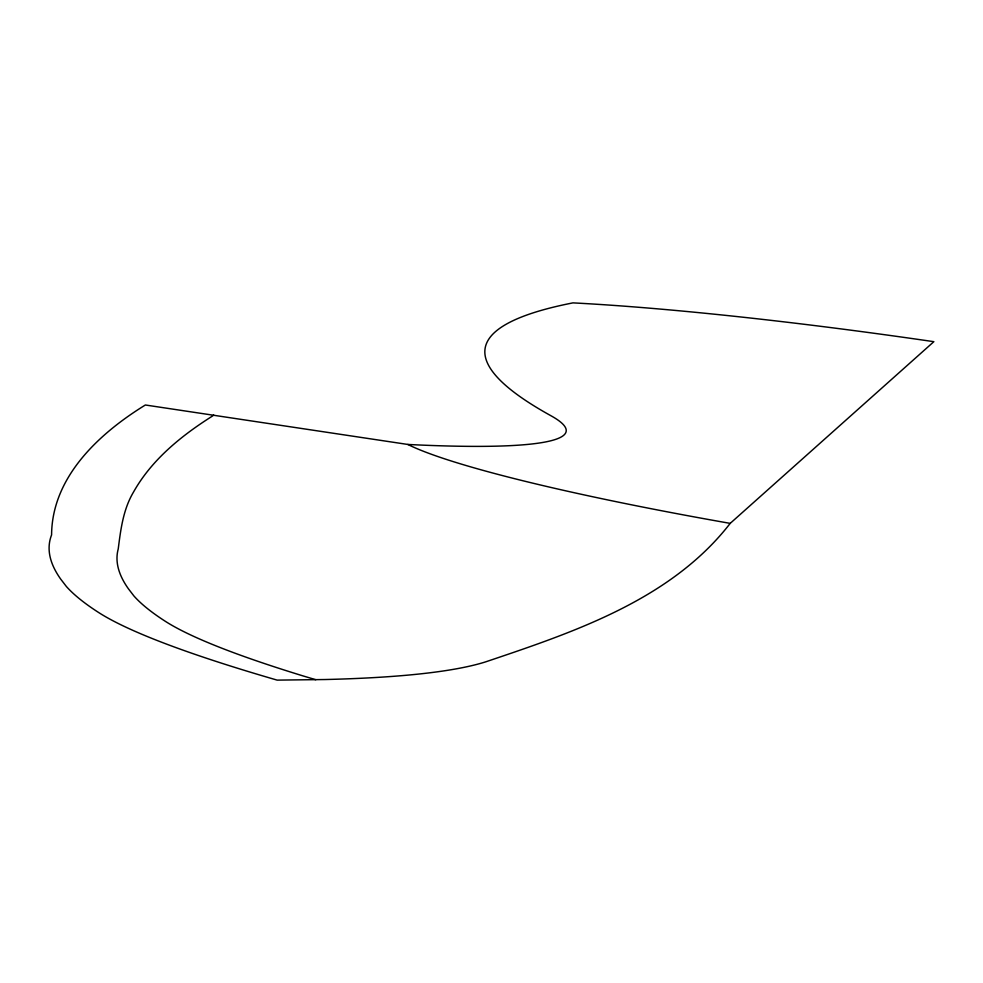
<?xml version="1.0" encoding="UTF-8"?>
<svg xmlns="http://www.w3.org/2000/svg" width="983" height="983" viewBox="0 0 983 983"><rect width="100%" height="100%" fill="white"/><g stroke="black" fill="none" stroke-linecap="round" stroke-linejoin="round"><path stroke-width="1.47" d="M730.197 523.374C670.934 599.802 574.047 632.032 485.786 661.817A1606.124 148.359 8.6 0 1 324.783 679.536L277.169 680.125A1178.457 108.855 8.6 0 1 98.497 612.421A2469.517 228.105 8.6 0 1 66.34 586.446L60.663 579.061A4191.328 387.155 8.6 0 1 51.583 534.924C51.976 476.816 99.381 433.294 145.361 404.996L407.822 444.451A465.598 43.006 8.6 0 0 730.197 523.374L933.85 341.679A538.34 49.728 8.6 0 0 572.954 302.875A2531.176 233.807 8.6 0 0 550.91 415.723A587.392 54.262 8.6 0 1 407.822 444.451M213.655 414.986L212.795 415.846C181.671 435.469 151.812 459.479 133.541 492.016C123.182 509.366 120.7 529.554 118.23 548.969A4122.677 380.814 8.6 0 0 128.368 588.731L133.921 595.968A2397.463 221.458 8.6 0 0 165.095 621.158A1110.557 102.588 8.6 0 0 303.55 676.071L315.752 679.695"/></g></svg>
